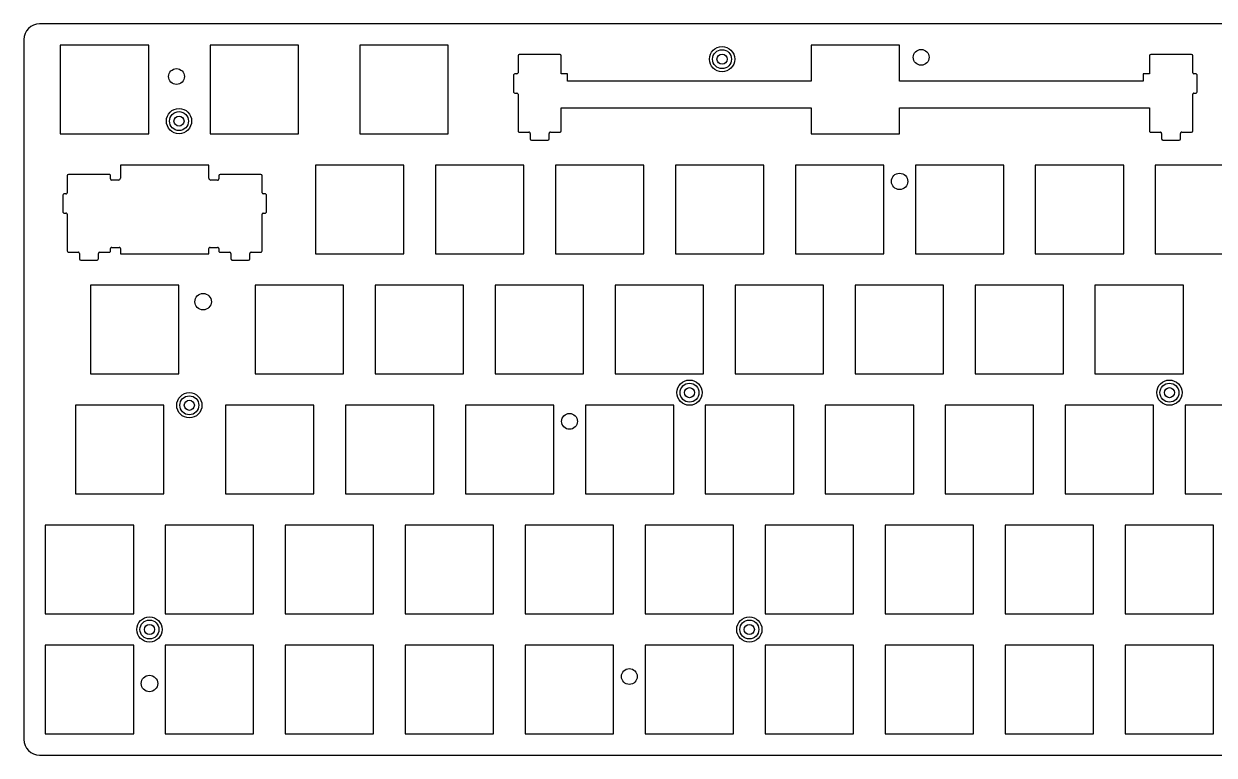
# Model space of a CAD drawing. Header units: inches. Extents: x -7 to 781, y -106 to 681.
# Drawn here: x 187.7 to 376.2, y 70.1 to 185.9 of the extents above; entities that cross this region are included whole.
import ezdxf

# ---------------------------------------------------------------- set-up
doc = ezdxf.new("R2010")
doc.units = ezdxf.units.IN
doc.header["$LTSCALE"] = 51.326917
doc.header["$MEASUREMENT"] = 0
doc.layers.get('0').update_dxf_attribs({"linetype": 'CONTINUOUS'})

msp = doc.modelspace()

# ---------------------------------------------------------------- linework, layer by layer
at = {"color": 7, "linetype": 'Continuous'}
for p, q in [((490.951, 185.853), (190.151, 185.853)), ((187.651, 183.353), (187.651, 72.553)), ((193.431, 182.453), (193.431, 168.453)), ((207.431, 182.453), (193.431, 182.453)), ((207.431, 168.453), (207.431, 182.453)), ((217.141, 182.453), (217.141, 168.453)), ((231.141, 182.453), (217.141, 182.453)), ((231.141, 168.453), (231.141, 182.453)), ((240.851, 182.453), (240.851, 168.453)), ((254.851, 182.453), (240.851, 182.453)), ((254.851, 168.453), (254.851, 182.453)), ((272.571, 181.008), (266.121, 181.008)), ((312.346, 182.453), (312.346, 176.753)), ((326.346, 182.453), (312.346, 182.453)), ((326.346, 176.753), (326.346, 182.453)), ((372.571, 181.008), (366.121, 181.008)), ((265.921, 180.808), (265.921, 178.108)), ((272.772, 177.953), (272.771, 180.808)), ((365.921, 180.808), (365.921, 177.953)), ((372.772, 178.108), (372.771, 180.808)), ((265.196, 177.708), (265.196, 175.098)), ((265.721, 177.908), (265.396, 177.908)), ((273.772, 177.953), (272.772, 177.953)), ((273.772, 176.753), (273.772, 177.953)), ((364.921, 177.953), (364.921, 176.753)), ((365.921, 177.953), (364.921, 177.953)), ((373.296, 177.908), (372.972, 177.908)), ((373.496, 175.098), (373.496, 177.708)), ((312.346, 176.753), (273.772, 176.753)), ((364.921, 176.753), (326.346, 176.753)), ((265.396, 174.898), (265.721, 174.898)), ((265.921, 174.698), (265.921, 168.898)), ((372.771, 168.898), (372.771, 174.698)), ((372.971, 174.898), (373.296, 174.898)), ((272.771, 168.898), (272.771, 172.553)), ((272.771, 172.553), (312.346, 172.553)), ((312.346, 172.553), (312.346, 168.453)), ((326.346, 168.453), (326.346, 172.553)), ((326.346, 172.553), (365.921, 172.553)), ((365.921, 172.553), (365.921, 168.898)), ((193.431, 168.453), (207.431, 168.453)), ((217.141, 168.453), (231.141, 168.453)), ((240.851, 168.453), (254.851, 168.453)), ((266.121, 168.698), (267.646, 168.698)), ((267.846, 168.498), (267.846, 167.648)), ((270.846, 167.648), (270.846, 168.498)), ((271.046, 168.698), (272.571, 168.698)), ((312.346, 168.453), (326.346, 168.453)), ((366.121, 168.698), (367.646, 168.698)), ((367.846, 168.498), (367.846, 167.648)), ((370.846, 167.648), (370.846, 168.498)), ((371.046, 168.698), (372.571, 168.698)), ((268.046, 167.448), (270.646, 167.448)), ((368.046, 167.448), (370.646, 167.448)), ((202.956, 163.453), (202.956, 161.408)), ((216.956, 163.453), (202.956, 163.453)), ((216.956, 161.408), (216.956, 163.453)), ((233.846, 163.453), (233.846, 149.453)), ((247.846, 163.453), (233.846, 163.453)), ((247.846, 149.453), (247.846, 163.453)), ((252.846, 163.453), (252.846, 149.453)), ((266.846, 163.453), (252.846, 163.453)), ((266.846, 149.453), (266.846, 163.453)), ((271.846, 163.453), (271.846, 149.453)), ((285.846, 163.453), (271.846, 163.453)), ((285.846, 149.453), (285.846, 163.453)), ((290.846, 163.453), (290.846, 149.453)), ((304.846, 163.453), (290.846, 163.453)), ((304.846, 149.453), (304.846, 163.453)), ((309.846, 163.453), (309.846, 149.453)), ((323.846, 163.453), (309.846, 163.453)), ((323.846, 149.453), (323.846, 163.453)), ((328.846, 163.453), (328.846, 149.453)), ((342.846, 163.453), (328.846, 163.453)), ((342.846, 149.453), (342.846, 163.453)), ((347.846, 163.453), (347.846, 149.453)), ((361.846, 163.453), (347.846, 163.453)), ((361.846, 149.453), (361.846, 163.453)), ((366.846, 163.453), (366.846, 149.453)), ((380.846, 163.453), (366.846, 163.453)), ((194.531, 161.808), (194.531, 159.108)), ((201.181, 162.008), (194.731, 162.008)), ((201.381, 161.308), (201.381, 161.808)), ((202.656, 161.108), (201.581, 161.108)), ((218.331, 161.108), (217.256, 161.108)), ((218.531, 161.808), (218.531, 161.308)), ((225.181, 162.008), (218.731, 162.008)), ((225.382, 159.108), (225.381, 161.808)), ((193.806, 158.708), (193.806, 156.098)), ((194.331, 158.908), (194.006, 158.908)), ((225.906, 158.908), (225.582, 158.908)), ((226.106, 156.098), (226.106, 158.708)), ((194.006, 155.898), (194.331, 155.898)), ((194.531, 155.698), (194.531, 149.898)), ((225.381, 149.898), (225.381, 155.698)), ((225.581, 155.898), (225.906, 155.898)), ((194.731, 149.698), (196.256, 149.698)), ((196.456, 149.498), (196.456, 148.648)), ((199.456, 148.648), (199.456, 149.498)), ((199.656, 149.698), (201.181, 149.698)), ((201.381, 149.898), (201.381, 150.253)), ((201.581, 150.453), (202.756, 150.453)), ((202.956, 150.253), (202.956, 149.453)), ((202.956, 149.453), (216.956, 149.453)), ((216.956, 149.453), (216.956, 150.253)), ((217.156, 150.453), (218.331, 150.453)), ((218.531, 150.253), (218.531, 149.898)), ((218.731, 149.698), (220.256, 149.698)), ((220.456, 149.498), (220.456, 148.648)), ((223.456, 148.648), (223.456, 149.498)), ((223.656, 149.698), (225.181, 149.698)), ((233.846, 149.453), (247.846, 149.453)), ((252.846, 149.453), (266.846, 149.453)), ((271.846, 149.453), (285.846, 149.453)), ((290.846, 149.453), (304.846, 149.453)), ((309.846, 149.453), (323.846, 149.453)), ((328.846, 149.453), (342.846, 149.453)), ((347.846, 149.453), (361.846, 149.453)), ((366.846, 149.453), (380.846, 149.453)), ((196.656, 148.448), (199.256, 148.448)), ((220.656, 148.448), (223.256, 148.448)), ((198.196, 144.453), (198.196, 130.453)), ((212.196, 144.453), (198.196, 144.453)), ((212.196, 130.453), (212.196, 144.453)), ((224.296, 144.453), (224.296, 130.453)), ((238.296, 144.453), (224.296, 144.453)), ((238.296, 130.453), (238.296, 144.453)), ((243.296, 144.453), (243.296, 130.453)), ((257.296, 144.453), (243.296, 144.453)), ((257.296, 130.453), (257.296, 144.453)), ((262.296, 144.453), (262.296, 130.453)), ((276.296, 144.453), (262.296, 144.453)), ((276.296, 130.453), (276.296, 144.453)), ((281.296, 144.453), (281.296, 130.453)), ((295.296, 144.453), (281.296, 144.453)), ((295.296, 130.453), (295.296, 144.453)), ((300.296, 144.453), (300.296, 130.453)), ((314.296, 144.453), (300.296, 144.453)), ((314.296, 130.453), (314.296, 144.453)), ((319.296, 144.453), (319.296, 130.453)), ((333.296, 144.453), (319.296, 144.453)), ((333.296, 130.453), (333.296, 144.453)), ((338.296, 144.453), (338.296, 130.453)), ((352.296, 144.453), (338.296, 144.453)), ((352.296, 130.453), (352.296, 144.453)), ((357.296, 144.453), (357.296, 130.453)), ((371.296, 144.453), (357.296, 144.453)), ((371.296, 130.453), (371.296, 144.453)), ((198.196, 130.453), (212.196, 130.453)), ((224.296, 130.453), (238.296, 130.453)), ((243.296, 130.453), (257.296, 130.453)), ((262.296, 130.453), (276.296, 130.453)), ((281.296, 130.453), (295.296, 130.453)), ((300.296, 130.453), (314.296, 130.453)), ((319.296, 130.453), (333.296, 130.453)), ((338.296, 130.453), (352.296, 130.453)), ((357.296, 130.453), (371.296, 130.453)), ((195.816, 125.453), (195.816, 111.453)), ((209.816, 125.453), (195.816, 125.453)), ((209.816, 111.453), (209.816, 125.453)), ((219.581, 125.453), (219.581, 111.453)), ((233.581, 125.453), (219.581, 125.453)), ((233.581, 111.453), (233.581, 125.453)), ((238.581, 125.453), (238.581, 111.453)), ((252.581, 125.453), (238.581, 125.453)), ((252.581, 111.453), (252.581, 125.453)), ((257.581, 125.453), (257.581, 111.453)), ((271.581, 125.453), (257.581, 125.453)), ((271.581, 111.453), (271.581, 125.453)), ((276.581, 125.453), (276.581, 111.453)), ((290.581, 125.453), (276.581, 125.453)), ((290.581, 111.453), (290.581, 125.453)), ((295.581, 125.453), (295.581, 111.453)), ((309.581, 125.453), (295.581, 125.453)), ((309.581, 111.453), (309.581, 125.453)), ((314.581, 125.453), (314.581, 111.453)), ((328.581, 125.453), (314.581, 125.453)), ((328.581, 111.453), (328.581, 125.453)), ((333.581, 125.453), (333.581, 111.453)), ((347.581, 125.453), (333.581, 125.453)), ((347.581, 111.453), (347.581, 125.453)), ((366.581, 125.453), (352.581, 125.453)), ((352.581, 125.453), (352.581, 111.453)), ((366.581, 111.453), (366.581, 125.453)), ((385.581, 125.453), (371.581, 125.453)), ((371.581, 125.453), (371.581, 111.453)), ((195.816, 111.453), (209.816, 111.453)), ((219.581, 111.453), (233.581, 111.453)), ((238.581, 111.453), (252.581, 111.453)), ((257.581, 111.453), (271.581, 111.453)), ((276.581, 111.453), (290.581, 111.453)), ((295.581, 111.453), (309.581, 111.453)), ((314.581, 111.453), (328.581, 111.453)), ((333.581, 111.453), (347.581, 111.453)), ((352.581, 111.453), (366.581, 111.453)), ((371.581, 111.453), (385.581, 111.453)), ((191.051, 106.453), (191.051, 92.453)), ((205.051, 106.453), (191.051, 106.453)), ((205.051, 92.453), (205.051, 106.453)), ((210.051, 106.453), (210.051, 92.453)), ((224.051, 106.453), (210.051, 106.453)), ((224.051, 92.453), (224.051, 106.453)), ((229.051, 106.453), (229.051, 92.453)), ((243.051, 106.453), (229.051, 106.453)), ((243.051, 92.453), (243.051, 106.453)), ((248.051, 106.453), (248.051, 92.453)), ((262.051, 106.453), (248.051, 106.453)), ((262.051, 92.453), (262.051, 106.453)), ((267.051, 106.453), (267.051, 92.453)), ((281.051, 106.453), (267.051, 106.453)), ((281.051, 92.453), (281.051, 106.453)), ((286.051, 106.453), (286.051, 92.453)), ((300.051, 106.453), (286.051, 106.453)), ((300.051, 92.453), (300.051, 106.453)), ((305.051, 106.453), (305.051, 92.453)), ((319.051, 106.453), (305.051, 106.453)), ((319.051, 92.453), (319.051, 106.453)), ((338.051, 106.453), (324.051, 106.453)), ((324.051, 106.453), (324.051, 92.453)), ((338.051, 92.453), (338.051, 106.453)), ((357.051, 106.453), (343.051, 106.453)), ((343.051, 106.453), (343.051, 92.453)), ((357.051, 92.453), (357.051, 106.453)), ((376.051, 106.453), (362.051, 106.453)), ((362.051, 106.453), (362.051, 92.453)), ((376.051, 92.453), (376.051, 106.453)), ((191.051, 92.453), (205.051, 92.453)), ((210.051, 92.453), (224.051, 92.453)), ((229.051, 92.453), (243.051, 92.453)), ((248.051, 92.453), (262.051, 92.453)), ((267.051, 92.453), (281.051, 92.453)), ((286.051, 92.453), (300.051, 92.453)), ((305.051, 92.453), (319.051, 92.453)), ((324.051, 92.453), (338.051, 92.453)), ((343.051, 92.453), (357.051, 92.453)), ((362.051, 92.453), (376.051, 92.453)), ((191.051, 87.453), (191.051, 73.453)), ((205.051, 87.453), (191.051, 87.453)), ((205.051, 73.453), (205.051, 87.453)), ((210.051, 87.453), (210.051, 73.453)), ((224.051, 87.453), (210.051, 87.453)), ((224.051, 73.453), (224.051, 87.453)), ((229.051, 87.453), (229.051, 73.453)), ((243.051, 87.453), (229.051, 87.453)), ((243.051, 73.453), (243.051, 87.453)), ((248.051, 87.453), (248.051, 73.453)), ((262.051, 87.453), (248.051, 87.453)), ((262.051, 73.453), (262.051, 87.453)), ((267.051, 87.453), (267.051, 73.453)), ((281.051, 87.453), (267.051, 87.453)), ((281.051, 73.453), (281.051, 87.453)), ((286.051, 87.453), (286.051, 73.453)), ((300.051, 87.453), (286.051, 87.453)), ((300.051, 73.453), (300.051, 87.453)), ((305.051, 87.453), (305.051, 73.453)), ((319.051, 87.453), (305.051, 87.453)), ((319.051, 73.453), (319.051, 87.453)), ((338.051, 87.453), (324.051, 87.453)), ((324.051, 87.453), (324.051, 73.453)), ((338.051, 73.453), (338.051, 87.453)), ((357.051, 87.453), (343.051, 87.453)), ((343.051, 87.453), (343.051, 73.453)), ((357.051, 73.453), (357.051, 87.453)), ((376.051, 87.453), (362.051, 87.453)), ((362.051, 87.453), (362.051, 73.453)), ((376.051, 73.453), (376.051, 87.453)), ((191.051, 73.453), (205.051, 73.453)), ((210.051, 73.453), (224.051, 73.453)), ((229.051, 73.453), (243.051, 73.453)), ((248.051, 73.453), (262.051, 73.453)), ((267.051, 73.453), (281.051, 73.453)), ((286.051, 73.453), (300.051, 73.453)), ((305.051, 73.453), (319.051, 73.453)), ((324.051, 73.453), (338.051, 73.453)), ((343.051, 73.453), (357.051, 73.453)), ((362.051, 73.453), (376.051, 73.453)), ((190.151, 70.053), (490.951, 70.053))]:
    msp.add_line(p, q, dxfattribs=at)
for centre, radius in [((298.231, 180.253), 2), ((298.231, 180.253), 1.5), ((298.231, 180.253), 0.8), ((329.771, 180.553), 1.25), ((211.831, 177.503), 1.25), ((212.231, 170.453), 2), ((212.231, 170.453), 1.5), ((212.231, 170.453), 0.8), ((326.346, 160.903), 1.3), ((216.051, 141.853), 1.3), ((293.081, 127.453), 2), ((293.081, 127.453), 1.5), ((293.081, 127.453), 0.8), ((369.081, 127.453), 2), ((369.081, 127.453), 1.5), ((369.081, 127.453), 0.8), ((213.866, 125.453), 2), ((213.866, 125.453), 1.5), ((213.866, 125.453), 0.8), ((274.081, 122.903), 1.25), ((207.551, 89.953), 2), ((207.551, 89.953), 1.5), ((207.551, 89.953), 0.8), ((302.551, 89.953), 2), ((302.551, 89.953), 1.5), ((302.551, 89.953), 0.8), ((283.551, 82.503), 1.25), ((207.551, 81.403), 1.3)]:
    msp.add_circle(centre, radius, dxfattribs=at)
for centre, radius, start, end in [((190.151, 183.353), 2.5, 90, 180), ((266.121, 180.808), 0.2, 90, 180), ((272.571, 180.808), 0.2, 0.00892, 90.00005), ((366.121, 180.808), 0.2, 90, 180), ((372.571, 180.808), 0.2, 0.00892, 90.00005), ((265.396, 177.708), 0.2, 89.99999, 180), ((265.721, 178.108), 0.2, 270, 360), ((372.972, 178.108), 0.2, 180.00892, 270.00002), ((373.296, 177.708), 0.2, 359.99999, 90.00006), ((265.396, 175.098), 0.2, 180, 270.00003), ((265.721, 174.698), 0.2, 360, 90.00003), ((372.971, 174.698), 0.2, 89.99999, 180), ((373.296, 175.098), 0.2, 270, 0), ((266.121, 168.898), 0.2, 180, 270.00003), ((267.646, 168.498), 0.2, 360, 90.00003), ((271.046, 168.498), 0.2, 89.99999, 180), ((272.571, 168.898), 0.2, 270, 360), ((366.121, 168.898), 0.2, 179.99999, 270.00003), ((367.646, 168.498), 0.2, 360, 90.00003), ((371.046, 168.498), 0.2, 89.99999, 180), ((372.571, 168.898), 0.2, 270, 0), ((268.046, 167.648), 0.2, 180, 270.00003), ((270.646, 167.648), 0.2, 270, 0), ((368.046, 167.648), 0.2, 180, 270.00003), ((370.646, 167.648), 0.2, 270, 0), ((194.731, 161.808), 0.2, 90, 180), ((201.181, 161.808), 0.2, 359.9999, 90), ((201.581, 161.308), 0.2, 180, 269.99691), ((202.656, 161.408), 0.3, 269.99999, 359.99704), ((217.256, 161.408), 0.3, 180, 269.99407), ((218.331, 161.308), 0.2, 269.99999, 0.00001), ((218.731, 161.808), 0.2, 90, 180), ((225.181, 161.808), 0.2, 0.00891, 90), ((194.006, 158.708), 0.2, 90, 180), ((194.331, 159.108), 0.2, 269.99999, 0), ((225.582, 159.108), 0.2, 180.00891, 270.00003), ((225.906, 158.708), 0.2, 359.99999, 90.00003), ((194.006, 156.098), 0.2, 180, 270.00006), ((194.331, 155.698), 0.2, 360, 90.00002), ((225.581, 155.698), 0.2, 90, 180.00001), ((225.906, 156.098), 0.2, 269.99999, 0), ((194.731, 149.898), 0.2, 179.99999, 270.00006), ((196.256, 149.498), 0.2, 360, 90.00002), ((199.656, 149.498), 0.2, 90, 180), ((201.181, 149.898), 0.2, 269.99999, 0), ((201.581, 150.253), 0.2, 89.99999, 180), ((202.756, 150.253), 0.2, 360, 90.00001), ((217.156, 150.253), 0.2, 89.99999, 180), ((218.331, 150.253), 0.2, 360, 90.00001), ((218.731, 149.898), 0.2, 180, 270.00002), ((220.256, 149.498), 0.2, 360, 90), ((223.656, 149.498), 0.2, 90, 180), ((225.181, 149.898), 0.2, 269.99999, 0), ((196.656, 148.648), 0.2, 180, 270.00006), ((199.256, 148.648), 0.2, 269.99999, 0), ((220.656, 148.648), 0.2, 180, 270.00006), ((223.256, 148.648), 0.2, 269.99999, 0), ((190.151, 72.553), 2.5, 180, 270)]:
    msp.add_arc(centre, radius, start, end, dxfattribs=at)

doc.saveas('drawing.dxf')
